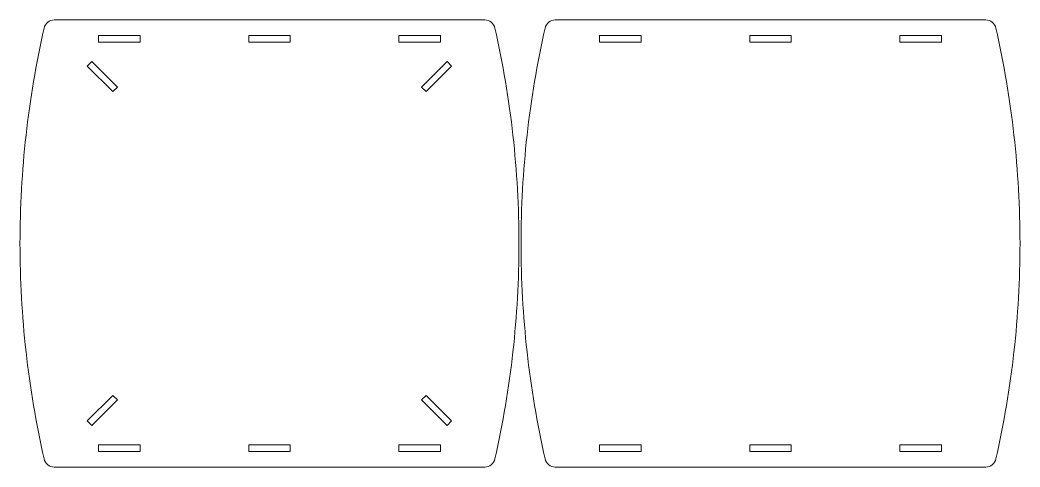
# Model space of a CAD drawing. Header units: millimetres. Extents: x -523 to 505, y -645 to 645.
# Drawn here: x -505 to 460, y 213 to 645 of the extents above; entities that cross this region are included whole.
import ezdxf

# ---------------------------------------------------------------- set-up
doc = ezdxf.new("R2010")
doc.units = ezdxf.units.MM
doc.header["$MEASUREMENT"] = 0
doc.layers.add('Layer 1', color=7, linetype='Continuous')

msp = doc.modelspace()

# ---------------------------------------------------------------- linework, layer by layer
at = {"layer": 'Layer 1', "color": 250, "lineweight": 20}
for points, knots in [([(-505.1659, 429.3294), (-505.1659, 359.5306), (-497.431, 289.7319), (-481.9614, 221.2268), (-481.9614, 221.2268), (-480.9318, 216.6674), (-476.8812, 213.4295), (-472.207, 213.4295), (-472.207, 213.4295), (-472.207, 213.4295), (-56.3249, 213.4295), (-56.3249, 213.4295), (-56.3249, 213.4295), (-51.6507, 213.4295), (-47.6001, 216.6674), (-46.5705, 221.2268), (-46.5705, 221.2268), (-31.1008, 289.7318), (-23.366, 359.5304), (-23.3661, 429.3294), (-23.3661, 429.3294), (-23.366, 499.1284), (-31.1008, 568.927), (-46.5705, 637.432), (-46.5705, 637.432), (-47.6001, 641.9914), (-51.6507, 645.2293), (-56.3249, 645.2293), (-56.3249, 645.2293), (-56.3249, 645.2293), (-472.207, 645.2293), (-472.207, 645.2293), (-472.207, 645.2293), (-476.8812, 645.2293), (-480.9318, 641.9914), (-481.9614, 637.432), (-481.9614, 637.432), (-497.431, 568.9269), (-505.1659, 499.1282), (-505.1659, 429.3294)], [0, 0, 0, 0, 0.09090909, 0.09090909, 0.09090909, 0.09090909, 0.18181818, 0.18181818, 0.18181818, 0.18181818, 0.27272727, 0.27272727, 0.27272727, 0.27272727, 0.36363636, 0.36363636, 0.36363636, 0.36363636, 0.45454545, 0.45454545, 0.45454545, 0.45454545, 0.54545455, 0.54545455, 0.54545455, 0.54545455, 0.63636364, 0.63636364, 0.63636364, 0.63636364, 0.72727273, 0.72727273, 0.72727273, 0.72727273, 0.81818182, 0.81818182, 0.81818182, 0.81818182, 1, 1, 1, 1]), ([(460.4339, 429.3294), (460.4339, 359.5306), (452.699, 289.7319), (437.2294, 221.2268), (437.2294, 221.2268), (436.1998, 216.6674), (432.1492, 213.4295), (427.475, 213.4295), (427.475, 213.4295), (427.475, 213.4295), (11.5929, 213.4295), (11.5929, 213.4295), (11.5929, 213.4295), (6.9187, 213.4295), (2.8681, 216.6674), (1.8385, 221.2268), (1.8385, 221.2268), (-13.6312, 289.7318), (-21.366, 359.5304), (-21.3659, 429.3294), (-21.3659, 429.3294), (-21.366, 499.1284), (-13.6312, 568.927), (1.8385, 637.432), (1.8385, 637.432), (2.8681, 641.9914), (6.9187, 645.2293), (11.5929, 645.2293), (11.5929, 645.2293), (11.5929, 645.2293), (427.475, 645.2293), (427.475, 645.2293), (427.475, 645.2293), (432.1492, 645.2293), (436.1998, 641.9914), (437.2294, 637.432), (437.2294, 637.432), (452.699, 568.9269), (460.4339, 499.1282), (460.4339, 429.3294)], [0, 0, 0, 0, 0.09090909, 0.09090909, 0.09090909, 0.09090909, 0.18181818, 0.18181818, 0.18181818, 0.18181818, 0.27272727, 0.27272727, 0.27272727, 0.27272727, 0.36363636, 0.36363636, 0.36363636, 0.36363636, 0.45454545, 0.45454545, 0.45454545, 0.45454545, 0.54545455, 0.54545455, 0.54545455, 0.54545455, 0.63636364, 0.63636364, 0.63636364, 0.63636364, 0.72727273, 0.72727273, 0.72727273, 0.72727273, 0.81818182, 0.81818182, 0.81818182, 0.81818182, 1, 1, 1, 1]), ([(-429.2659, 623.8793), (-429.2659, 623.8793), (-389.2659, 623.8793), (-389.2659, 623.8793), (-389.2659, 623.8793), (-389.2659, 623.8793), (-389.2659, 630.2293), (-389.2659, 630.2293), (-389.2659, 630.2293), (-389.2659, 630.2293), (-429.2659, 630.2293), (-429.2659, 630.2293), (-429.2659, 630.2293), (-429.2659, 630.2293), (-429.2659, 623.8793), (-429.2659, 623.8793)], [0, 0, 0, 0, 0.2, 0.2, 0.2, 0.2, 0.4, 0.4, 0.4, 0.4, 0.6, 0.6, 0.6, 0.6, 1, 1, 1, 1]), ([(-284.2659, 623.8793), (-284.2659, 623.8793), (-244.2659, 623.8793), (-244.2659, 623.8793), (-244.2659, 623.8793), (-244.2659, 623.8793), (-244.2659, 630.2293), (-244.2659, 630.2293), (-244.2659, 630.2293), (-244.2659, 630.2293), (-284.2659, 630.2293), (-284.2659, 630.2293), (-284.2659, 630.2293), (-284.2659, 630.2293), (-284.2659, 623.8793), (-284.2659, 623.8793)], [0, 0, 0, 0, 0.2, 0.2, 0.2, 0.2, 0.4, 0.4, 0.4, 0.4, 0.6, 0.6, 0.6, 0.6, 1, 1, 1, 1]), ([(-139.266, 623.8793), (-139.266, 623.8793), (-99.266, 623.8793), (-99.266, 623.8793), (-99.266, 623.8793), (-99.266, 623.8793), (-99.266, 630.2293), (-99.266, 630.2293), (-99.266, 630.2293), (-99.266, 630.2293), (-139.266, 630.2293), (-139.266, 630.2293), (-139.266, 630.2293), (-139.266, 630.2293), (-139.266, 623.8793), (-139.266, 623.8793)], [0, 0, 0, 0, 0.2, 0.2, 0.2, 0.2, 0.4, 0.4, 0.4, 0.4, 0.6, 0.6, 0.6, 0.6, 1, 1, 1, 1]), ([(94.534, 623.8793), (94.534, 623.8793), (54.534, 623.8793), (54.534, 623.8793), (54.534, 623.8793), (54.534, 623.8793), (54.534, 630.2293), (54.534, 630.2293), (54.534, 630.2293), (54.534, 630.2293), (94.534, 630.2293), (94.534, 630.2293), (94.534, 630.2293), (94.534, 630.2293), (94.534, 623.8793), (94.534, 623.8793)], [0, 0, 0, 0, 0.2, 0.2, 0.2, 0.2, 0.4, 0.4, 0.4, 0.4, 0.6, 0.6, 0.6, 0.6, 1, 1, 1, 1]), ([(239.5339, 623.8793), (239.5339, 623.8793), (199.5339, 623.8793), (199.5339, 623.8793), (199.5339, 623.8793), (199.5339, 623.8793), (199.5339, 630.2293), (199.5339, 630.2293), (199.5339, 630.2293), (199.5339, 630.2293), (239.5339, 630.2293), (239.5339, 630.2293), (239.5339, 630.2293), (239.5339, 630.2293), (239.5339, 623.8793), (239.5339, 623.8793)], [0, 0, 0, 0, 0.2, 0.2, 0.2, 0.2, 0.4, 0.4, 0.4, 0.4, 0.6, 0.6, 0.6, 0.6, 1, 1, 1, 1]), ([(384.5339, 623.8793), (384.5339, 623.8793), (344.5339, 623.8793), (344.5339, 623.8793), (344.5339, 623.8793), (344.5339, 623.8793), (344.5339, 630.2293), (344.5339, 630.2293), (344.5339, 630.2293), (344.5339, 630.2293), (384.5339, 630.2293), (384.5339, 630.2293), (384.5339, 630.2293), (384.5339, 630.2293), (384.5339, 623.8793), (384.5339, 623.8793)], [0, 0, 0, 0, 0.2, 0.2, 0.2, 0.2, 0.4, 0.4, 0.4, 0.4, 0.6, 0.6, 0.6, 0.6, 1, 1, 1, 1]), ([(-410.9436, 580.4972), (-410.9436, 580.4972), (-435.6924, 605.2459), (-435.6924, 605.2459), (-435.6924, 605.2459), (-435.6924, 605.2459), (-440.1825, 600.7558), (-440.1825, 600.7558), (-440.1825, 600.7558), (-440.1825, 600.7558), (-415.4338, 576.007), (-415.4338, 576.007), (-415.4338, 576.007), (-415.4338, 576.007), (-410.9436, 580.4972), (-410.9436, 580.4972)], [0, 0, 0, 0, 0.2, 0.2, 0.2, 0.2, 0.4, 0.4, 0.4, 0.4, 0.6, 0.6, 0.6, 0.6, 1, 1, 1, 1]), ([(-113.0981, 576.007), (-113.0981, 576.007), (-88.3494, 600.7558), (-88.3494, 600.7558), (-88.3494, 600.7558), (-88.3494, 600.7558), (-92.8395, 605.2459), (-92.8395, 605.2459), (-92.8395, 605.2459), (-92.8395, 605.2459), (-117.5883, 580.4972), (-117.5883, 580.4972), (-117.5883, 580.4972), (-117.5883, 580.4972), (-113.0981, 576.007), (-113.0981, 576.007)], [0, 0, 0, 0, 0.2, 0.2, 0.2, 0.2, 0.4, 0.4, 0.4, 0.4, 0.6, 0.6, 0.6, 0.6, 1, 1, 1, 1]), ([(-410.9436, 278.1616), (-410.9436, 278.1616), (-435.6924, 253.4129), (-435.6924, 253.4129), (-435.6924, 253.4129), (-435.6924, 253.4129), (-440.1825, 257.903), (-440.1825, 257.903), (-440.1825, 257.903), (-440.1825, 257.903), (-415.4338, 282.6518), (-415.4338, 282.6518), (-415.4338, 282.6518), (-415.4338, 282.6518), (-410.9436, 278.1616), (-410.9436, 278.1616)], [0, 0, 0, 0, 0.2, 0.2, 0.2, 0.2, 0.4, 0.4, 0.4, 0.4, 0.6, 0.6, 0.6, 0.6, 1, 1, 1, 1]), ([(-113.0981, 282.6518), (-113.0981, 282.6518), (-88.3494, 257.903), (-88.3494, 257.903), (-88.3494, 257.903), (-88.3494, 257.903), (-92.8395, 253.4129), (-92.8395, 253.4129), (-92.8395, 253.4129), (-92.8395, 253.4129), (-117.5883, 278.1616), (-117.5883, 278.1616), (-117.5883, 278.1616), (-117.5883, 278.1616), (-113.0981, 282.6518), (-113.0981, 282.6518)], [0, 0, 0, 0, 0.2, 0.2, 0.2, 0.2, 0.4, 0.4, 0.4, 0.4, 0.6, 0.6, 0.6, 0.6, 1, 1, 1, 1]), ([(-429.2659, 234.7795), (-429.2659, 234.7795), (-389.2659, 234.7795), (-389.2659, 234.7795), (-389.2659, 234.7795), (-389.2659, 234.7795), (-389.2659, 228.4295), (-389.2659, 228.4295), (-389.2659, 228.4295), (-389.2659, 228.4295), (-429.2659, 228.4295), (-429.2659, 228.4295), (-429.2659, 228.4295), (-429.2659, 228.4295), (-429.2659, 234.7795), (-429.2659, 234.7795)], [0, 0, 0, 0, 0.2, 0.2, 0.2, 0.2, 0.4, 0.4, 0.4, 0.4, 0.6, 0.6, 0.6, 0.6, 1, 1, 1, 1]), ([(-284.2659, 234.7795), (-284.2659, 234.7795), (-244.2659, 234.7795), (-244.2659, 234.7795), (-244.2659, 234.7795), (-244.2659, 234.7795), (-244.2659, 228.4295), (-244.2659, 228.4295), (-244.2659, 228.4295), (-244.2659, 228.4295), (-284.2659, 228.4295), (-284.2659, 228.4295), (-284.2659, 228.4295), (-284.2659, 228.4295), (-284.2659, 234.7795), (-284.2659, 234.7795)], [0, 0, 0, 0, 0.2, 0.2, 0.2, 0.2, 0.4, 0.4, 0.4, 0.4, 0.6, 0.6, 0.6, 0.6, 1, 1, 1, 1]), ([(-139.266, 234.7795), (-139.266, 234.7795), (-99.266, 234.7795), (-99.266, 234.7795), (-99.266, 234.7795), (-99.266, 234.7795), (-99.266, 228.4295), (-99.266, 228.4295), (-99.266, 228.4295), (-99.266, 228.4295), (-139.266, 228.4295), (-139.266, 228.4295), (-139.266, 228.4295), (-139.266, 228.4295), (-139.266, 234.7795), (-139.266, 234.7795)], [0, 0, 0, 0, 0.2, 0.2, 0.2, 0.2, 0.4, 0.4, 0.4, 0.4, 0.6, 0.6, 0.6, 0.6, 1, 1, 1, 1]), ([(94.534, 234.7795), (94.534, 234.7795), (54.534, 234.7795), (54.534, 234.7795), (54.534, 234.7795), (54.534, 234.7795), (54.534, 228.4295), (54.534, 228.4295), (54.534, 228.4295), (54.534, 228.4295), (94.534, 228.4295), (94.534, 228.4295), (94.534, 228.4295), (94.534, 228.4295), (94.534, 234.7795), (94.534, 234.7795)], [0, 0, 0, 0, 0.2, 0.2, 0.2, 0.2, 0.4, 0.4, 0.4, 0.4, 0.6, 0.6, 0.6, 0.6, 1, 1, 1, 1]), ([(239.5339, 234.7795), (239.5339, 234.7795), (199.5339, 234.7795), (199.5339, 234.7795), (199.5339, 234.7795), (199.5339, 234.7795), (199.5339, 228.4295), (199.5339, 228.4295), (199.5339, 228.4295), (199.5339, 228.4295), (239.5339, 228.4295), (239.5339, 228.4295), (239.5339, 228.4295), (239.5339, 228.4295), (239.5339, 234.7795), (239.5339, 234.7795)], [0, 0, 0, 0, 0.2, 0.2, 0.2, 0.2, 0.4, 0.4, 0.4, 0.4, 0.6, 0.6, 0.6, 0.6, 1, 1, 1, 1]), ([(384.5339, 234.7795), (384.5339, 234.7795), (344.5339, 234.7795), (344.5339, 234.7795), (344.5339, 234.7795), (344.5339, 234.7795), (344.5339, 228.4295), (344.5339, 228.4295), (344.5339, 228.4295), (344.5339, 228.4295), (384.5339, 228.4295), (384.5339, 228.4295), (384.5339, 228.4295), (384.5339, 228.4295), (384.5339, 234.7795), (384.5339, 234.7795)], [0, 0, 0, 0, 0.2, 0.2, 0.2, 0.2, 0.4, 0.4, 0.4, 0.4, 0.6, 0.6, 0.6, 0.6, 1, 1, 1, 1])]:
    msp.add_open_spline(points, degree=3, knots=knots, dxfattribs=at)

doc.saveas('drawing.dxf')
